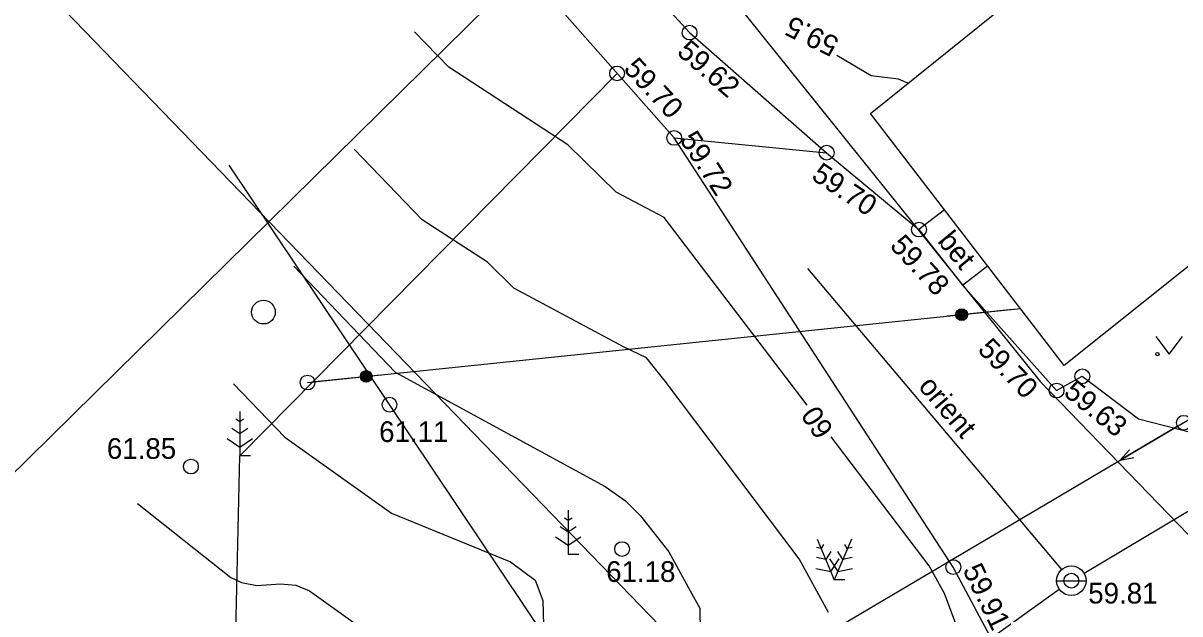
# Model space of a CAD drawing. Extents: x 641001 to 641402, y 6456421 to 6456796.
# Drawn here: x 641089.47 to 641128.56, y 6456662.94 to 6456682.91 of the extents above; entities that cross this region are included whole.
import ezdxf

# ---------------------------------------------------------------- set-up
doc = ezdxf.new("R2010")
doc.units = 0
for name, color, linetype in [('HALJASTUS', 7, 'Continuous'), ('HOONE', 7, 'Continuous'), ('HORISONTAAL', 7, 'Continuous'), ('KORGUS', 7, 'Continuous'), ('MOOTPIIR', 7, 'Continuous'), ('MPOHULIIN', 7, 'Continuous'), ('PIIR', 7, 'Continuous'), ('POST', 7, 'Continuous'), ('PUU', 7, 'Continuous'), ('SIOHULIIN', 7, 'Continuous'), ('TEE', 7, 'Continuous'), ('VKAEV', 7, 'Continuous'), ('VTRASS', 7, 'Continuous')]:
    doc.layers.add(name, color=color, linetype=linetype)

msp = doc.modelspace()

# ---------------------------------------------------------------- linework, layer by layer
at = {"layer": 'HALJASTUS'}
for p, q in [((641111.47, 6456679.03), (641116.62, 6456678.53)), ((641127.74, 6456672.32), (641128.2, 6456671.72)), ((641128.2, 6456671.72), (641128.64, 6456672.32))]:
    msp.add_line(p, q, dxfattribs=at)
msp.add_lwpolyline([(641117.96, 6456564.57), (641091.58, 6456585.43), (641073.15, 6456601.79), (641065.6, 6456617.15), (641055.48, 6456621.63), (641066.93, 6456632.13), (641074.76, 6456633.12), (641076.61, 6456641.48), (641086.74, 6456647.92), (641096.27, 6456645.48), (641096.79, 6456668.28), (641109.54, 6456681.21)], dxfattribs=at)
for centre, radius in [((641097.59, 6456673.14), 0.4), ((641127.799, 6456671.72), 0.055)]:
    msp.add_circle(centre, radius, dxfattribs=at)
at = {"layer": 'HOONE'}
msp.add_lwpolyline([(641118.1, 6456679.85), (641142.85, 6456699.78), (641149.58, 6456691.33), (641148.82, 6456690.72), (641153.49, 6456684.87), (641145.09, 6456678.16), (641140.45, 6456683.97), (641124.65, 6456671.34)], close=True, dxfattribs=at)
msp.add_lwpolyline([(641120.6, 6456676.6), (641119.74, 6456675.93), (641121.21, 6456674.05), (641122.06, 6456674.7)], dxfattribs=at)
at = {"layer": 'HORISONTAAL'}
for points in [[(641115.96, 6456669.99), (641111.13, 6456676.34), (641109.51, 6456677.19), (641107.88, 6456678.8), (641103.85, 6456681.42), (641102.7, 6456682.62)], [(641119.37, 6456680.88), (641119.05, 6456681.01), (641118.13, 6456681.13), (641116.97, 6456681.81)], [(641116.68, 6456662.99), (641115.69, 6456664.8), (641111.16, 6456670.81), (641110.53, 6456671.59), (641109.76, 6456671.97), (641106.05, 6456673.95), (641105.16, 6456674.83), (641102.95, 6456676.26), (641100.66, 6456678.65)], [(641098.62, 6456674.69), (641102.04, 6456671.11), (641109.14, 6456667.25), (641109.82, 6456666.76), (641110.33, 6456666.25), (641111.29, 6456665.04), (641112.01, 6456663.72), (641112.34, 6456663.13), (641112.35, 6456662.31), (641112.33, 6456658.2), (641112.01, 6456657.03), (641111.31, 6456655.53), (641110.39, 6456652.84), (641109.08, 6456649.84), (641108.82, 6456649.2), (641108.77, 6456648.89), (641108.8, 6456648.42), (641108.74, 6456648.01), (641108.59, 6456647.5), (641107.76, 6456646.03), (641107.38, 6456645.59), (641106.99, 6456645.2), (641106.13, 6456644.48), (641104.61, 6456643.49)], [(641096.58, 6456670.72), (641098.31, 6456668.91), (641101.92, 6456666.34), (641105.94, 6456664.7), (641106.77, 6456664.08), (641107.03, 6456663.39), (641107.14, 6456659.23), (641107.01, 6456657.88), (641105.64, 6456655.03), (641104.9, 6456654.07), (641104.67, 6456653.68), (641104.56, 6456653.27), (641104.56, 6456652.91), (641104.43, 6456652.57), (641104.02, 6456652.01), (641098.26, 6456646.17), (641097.59, 6456645.75), (641097.04, 6456645.73), (641096.24, 6456645.99), (641095.6, 6456645.98), (641091.36, 6456644.3)], [(641125.26, 6456649.09), (641124.81, 6456650.47), (641124.73, 6456652.01), (641124.72, 6456652.41), (641124.6, 6456654.86), (641123.7, 6456655.92), (641123.24, 6456656.58), (641120.6, 6456663.63), (641120.09, 6456664.56), (641116.77, 6456668.92)], [(641093.33, 6456666.67), (641096.49, 6456664.17), (641096.85, 6456664), (641097.37, 6456663.9), (641098.17, 6456663.96), (641098.68, 6456663.91), (641099.15, 6456663.72), (641102, 6456661.68)]]:
    msp.add_lwpolyline(points, dxfattribs=at)
at = {"layer": 'KORGUS'}
for centre in [(641111.99, 6456682.59), (641109.54, 6456681.21), (641111.47, 6456679.03), (641116.62, 6456678.53), (641119.74, 6456675.93), (641125.26, 6456670.97), (641124.39, 6456670.49), (641101.85, 6456670.01), (641095.14, 6456667.92), (641109.71, 6456665.13), (641120.9, 6456664.52), (641124.89, 6456664.06)]:
    msp.add_circle(centre, 0.25, dxfattribs=at)
at = {"layer": 'MOOTPIIR'}
msp.add_lwpolyline([(641058.58, 6456637.59), (641137.76, 6456715.6), (641203.63, 6456661.24), (641121.55, 6456554.4), (641065.03, 6456596.72)], close=True, dxfattribs=at)
at = {"layer": 'MPOHULIIN'}
for p, q in [((641096.42, 6456678.11), (641109.76, 6456658.2)), ((641128.47, 6456669.27), (641126.54, 6456668.13)), ((641126.54, 6456668.13), (641126.85, 6456668.49)), ((641126.54, 6456668.13), (641127, 6456668.23))]:
    msp.add_line(p, q, dxfattribs=at)
msp.add_lwpolyline([(641144.64, 6456678.72), (641128.69, 6456669.4), (641109.76, 6456658.2), (641089.56, 6456629.32), (641092.89, 6456593.34)], dxfattribs=at)
at = {"layer": 'PIIR'}
for points in [[(641110.22, 6456687.75), (641123.84, 6456670.79), (641164.12, 6456629.12), (641189.88, 6456664.18), (641139.38, 6456710.86)], [(641129.55, 6456582.08), (641155.11, 6456616.87), (641078.03, 6456696.63), (641000.58, 6456623), (641077.24, 6456572.31)]]:
    msp.add_lwpolyline(points, close=True, dxfattribs=at)
at = {"layer": 'POST'}
for centre in [(641099.08, 6456670.76), (641128.69, 6456669.4)]:
    msp.add_circle(centre, 0.25, dxfattribs=at)
at = {"layer": 'PUU'}
for p, q in [((641096.79, 6456669.43), (641096.66, 6456669.52)), ((641096.79, 6456669.78), (641096.79, 6456668.28)), ((641096.92, 6456669.52), (641096.79, 6456669.43)), ((641096.79, 6456669.03), (641096.52, 6456669.21)), ((641097.06, 6456669.21), (641096.79, 6456669.03)), ((641096.36, 6456668.87), (641096.79, 6456668.58)), ((641096.79, 6456668.58), (641097.22, 6456668.87)), ((641097.15, 6456668.28), (641096.79, 6456668.28)), ((641107.89, 6456666.45), (641107.89, 6456664.95)), ((641107.89, 6456666.1), (641107.76, 6456666.18)), ((641108.02, 6456666.18), (641107.89, 6456666.1)), ((641107.89, 6456665.7), (641107.62, 6456665.88)), ((641108.16, 6456665.88), (641107.89, 6456665.7)), ((641107.46, 6456665.54), (641107.89, 6456665.26)), ((641107.89, 6456665.26), (641108.32, 6456665.54)), ((641116.3, 6456665.47), (641116.88, 6456664.09)), ((641116.52, 6456665.28), (641116.44, 6456665.15)), ((641117.46, 6456665.47), (641116.88, 6456664.09)), ((641117.32, 6456665.15), (641117.24, 6456665.28)), ((641108.25, 6456664.95), (641107.89, 6456664.95)), ((641116.44, 6456665.15), (641116.28, 6456665.18)), ((641116.59, 6456664.78), (641116.28, 6456664.84)), ((641116.76, 6456665.05), (641116.59, 6456664.78)), ((641117.17, 6456664.78), (641117, 6456665.05)), ((641117.48, 6456664.84), (641117.17, 6456664.78)), ((641117.48, 6456665.18), (641117.32, 6456665.15)), ((641116.26, 6456664.47), (641116.76, 6456664.37)), ((641116.72, 6456664.8), (641117, 6456664.37)), ((641116.76, 6456664.37), (641117.04, 6456664.8)), ((641117, 6456664.37), (641117.5, 6456664.47)), ((641117.24, 6456664.09), (641116.88, 6456664.09))]:
    msp.add_line(p, q, dxfattribs=at)
at = {"layer": 'SIOHULIIN'}
for p, q in [((641099.08, 6456670.76), (641123.17, 6456673.26)), ((641122.92, 6456673.23), (641120.69, 6456673)), ((641123.17, 6456673.26), (641123.17, 6456673.26)), ((641099.08, 6456670.76), (641099.08, 6456670.76)), ((641099.33, 6456670.79), (641101.56, 6456671.02))]:
    msp.add_line(p, q, dxfattribs=at)
for centre, radius in [((641121.186, 6456673.054), 0.199), ((641121.186, 6456673.054), 0.19), ((641121.186, 6456673.054), 0.18), ((641121.186, 6456673.054), 0.171), ((641121.186, 6456673.054), 0.162), ((641121.186, 6456673.054), 0.152), ((641121.186, 6456673.054), 0.143), ((641121.186, 6456673.054), 0.133), ((641121.186, 6456673.054), 0.124), ((641121.186, 6456673.054), 0.114), ((641121.186, 6456673.054), 0.105), ((641121.186, 6456673.054), 0.0953), ((641121.186, 6456673.054), 0.0858), ((641121.186, 6456673.054), 0.0763), ((641121.186, 6456673.054), 0.0669), ((641121.186, 6456673.054), 0.0574), ((641121.186, 6456673.054), 0.0479), ((641121.186, 6456673.054), 0.0385), ((641121.186, 6456673.054), 0.029), ((641121.186, 6456673.054), 0.0195), ((641121.186, 6456673.054), 0.0101), ((641121.186, 6456673.054), 0.00061), ((641101.064, 6456670.966), 0.199), ((641101.064, 6456670.966), 0.19), ((641101.064, 6456670.966), 0.18), ((641101.064, 6456670.966), 0.171), ((641101.064, 6456670.966), 0.162), ((641101.064, 6456670.966), 0.152), ((641101.064, 6456670.966), 0.143), ((641101.064, 6456670.966), 0.133), ((641101.064, 6456670.966), 0.124), ((641101.064, 6456670.966), 0.114), ((641101.064, 6456670.966), 0.105), ((641101.064, 6456670.966), 0.0953), ((641101.064, 6456670.966), 0.0858), ((641101.064, 6456670.966), 0.0763), ((641101.064, 6456670.966), 0.0669), ((641101.064, 6456670.966), 0.0574), ((641101.064, 6456670.966), 0.0479), ((641101.064, 6456670.966), 0.0385), ((641101.064, 6456670.966), 0.029), ((641101.064, 6456670.966), 0.0195), ((641101.064, 6456670.966), 0.0101), ((641101.064, 6456670.966), 0.00061)]:
    msp.add_circle(centre, radius, dxfattribs=at)
at = {"layer": 'TEE'}
for points in [[(641106.47, 6456688.62), (641111.99, 6456682.59), (641116.62, 6456678.53)], [(641111.47, 6456679.03), (641104.77, 6456686.63)], [(641132.71, 6456644.82), (641130.42, 6456645.71), (641127.55, 6456648.96), (641126.59, 6456650.18), (641125.52, 6456651.57), (641125.59, 6456655.72), (641120.9, 6456664.52), (641111.47, 6456679.03)], [(641116.62, 6456678.53), (641119.74, 6456675.93), (641121.21, 6456674.05), (641124.39, 6456670.49), (641125.26, 6456670.97)], [(641125.26, 6456670.97), (641127.16, 6456669.53), (641129.35, 6456668.97), (641131.63, 6456669.15), (641134.45, 6456670.14), (641145.09, 6456678.16)]]:
    msp.add_lwpolyline(points, dxfattribs=at)
at = {"layer": 'VKAEV'}
msp.add_line((641124.39, 6456664.06), (641125.39, 6456664.06), dxfattribs=at)
msp.add_circle((641124.89, 6456664.06), 0.5, dxfattribs=at)
at = {"layer": 'VTRASS'}
msp.add_line((641124.57, 6456664.44), (641115.98, 6456674.62), dxfattribs=at)
for points in [[(641125.32, 6456664.31), (641146.66, 6456677.05)], [(641098.28, 6456644.93), (641124.48, 6456663.77)]]:
    msp.add_lwpolyline(points, dxfattribs=at)

# ---------------------------------------------------------------- texts
at = {"layer": 'HOONE'}
msp.add_text('bet', height=0.7, rotation=309.3965, dxfattribs=at).set_placement((641120.34, 6456675.53))
at = {"layer": 'HORISONTAAL'}
for s, rotation, p in [('59.5', 154.1317, (641117.09, 6456682.38)), ('60', 123.4326, (641116.88, 6456669.17))]:
    msp.add_text(s, height=0.7, rotation=rotation, dxfattribs=at).set_placement(p)
at = {"layer": 'KORGUS'}
for s, rotation, p in [(' 59.62', 319.0995, (641111.33, 6456682.05)), (' 59.70', 312.9399, (641109.55, 6456681.53)), (' 59.72', 302.9739, (641111.49, 6456679.19)), (' 59.70', 326.3099, (641115.85, 6456677.8)), (' 59.78', 312.7543, (641118.55, 6456675.55)), (' 59.70', 314.042, (641121.51, 6456672.03)), (' 59.63', 320.8922, (641124.39, 6456670.52)), (' 59.91', 296.0612, (641121.09, 6456664.66))]:
    msp.add_text(s, height=0.7, rotation=rotation, dxfattribs=at).set_placement(p)
for s, p in [(' 61.11', (641101.24, 6456668.75)), (' 61.85', (641092.04, 6456668.18)), (' 61.18', (641108.91, 6456664.02)), (' 59.81', (641125.2, 6456663.29))]:
    msp.add_text(s, height=0.7, dxfattribs=at).set_placement(p)
at = {"layer": 'VTRASS'}
msp.add_text('orient', height=0.7, rotation=310.3136, dxfattribs=at).set_placement((641119.69, 6456670.61))

doc.saveas('drawing.dxf')
